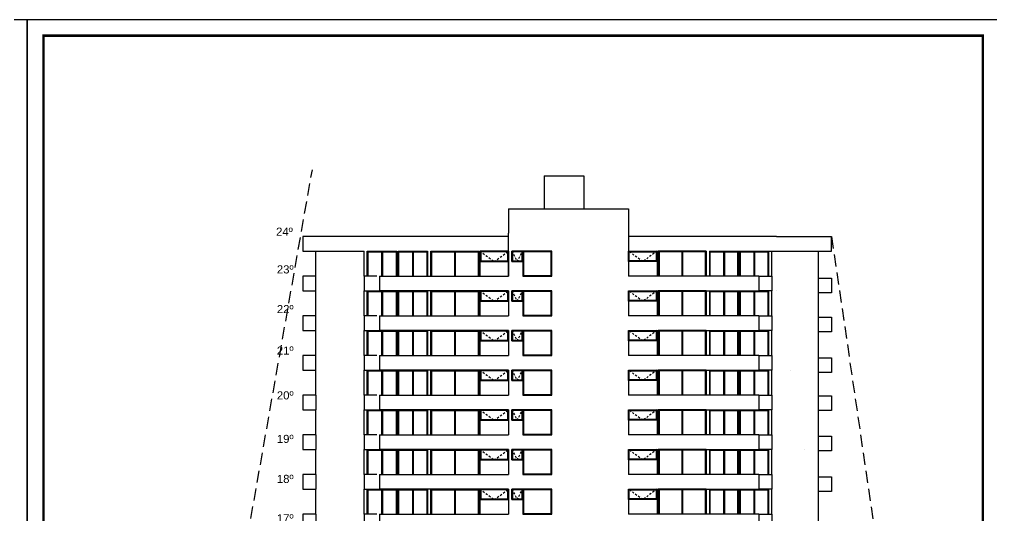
# Model space of a CAD drawing. Header units: millimetres. Extents: x 1217 to 2428, y 234 to 644.
# Drawn here: x 2038 to 2098.1, y 417.3 to 447.9 of the extents above; entities that cross this region are included whole.
import ezdxf

# ---------------------------------------------------------------- set-up
doc = ezdxf.new("R2010")
doc.units = ezdxf.units.MM
doc.linetypes.add('HIDDEN', pattern=[0.375, 0.25, -0.125])
doc.linetypes.add('HIDDEN2', pattern=[0.1875, 0.125, -0.0625])
doc.layers.get('0').update_dxf_attribs({"lineweight": 5})
for name, color, linetype in [('0.1', 251, 'Continuous'), ('0.2', 2, 'Continuous'), ('0.3', 6, 'Continuous'), ('COTAS', 252, 'Continuous'), ('Texto', 1, 'Continuous')]:
    doc.layers.add(name, color=color, linetype=linetype)
doc.styles.add('INTERARQ', font='arial.ttf')
doc.styles.get("Standard").update_dxf_attribs({"font": 'arial.ttf'})
doc.dimstyles.new('ESCALA_1-50', dxfattribs={"dimtxt": 0.15, "dimasz": 0.06, "dimexe": 0.18, "dimexo": 0.0625, "dimgap": 0, "dimtad": 0, "dimtih": 1, "dimtoh": 1, "dimzin": 0, "dimdsep": 46, "dimtxsty": 'INTERARQ', "dimblk": 'DIMTICK', "dimcen": 0, "dimse1": 1, "dimse2": 1, "dimclrd": 256, "dimclre": 1, "dimclrt": 2, "dimadec": 0, "dimazin": 0, "dimtfac": 4.5, "dimtofl": 0, "dimtmove": 2, "dimatfit": 3, "dimldrblk": 'DIMTICK', "dimfxl": 1, "dimtolj": 1, "dimtzin": 0, "dimarcsym": 0})

# ---------------------------------------------------------------- blocks, each defined once
blk = doc.blocks.new('DIMTICK')
at = {"color": 1}
for p, q in [((-1, 0), (1, 0)), ((0, 1), (0, -1))]:
    blk.add_line(p, q, dxfattribs=at)
at = {"color": 3, "const_width": 0.141}
blk.add_lwpolyline([(0.7, 0.7), (-0.7, -0.7)], dxfattribs=at)
blk = doc.blocks.new('*D1722')
at = {"layer": 'COTAS', "lineweight": -2, "ltscale": 3, "transparency": 16777216}
for start, end in [(43.03762, 78.21831), (1.78169, 37.09201)]:
    blk.add_arc((2047.057, 387.171), 1.93, start, end, dxfattribs=at)
at = {"layer": 'Defpoints', "color": 0, "ltscale": 3, "transparency": 16777216}
for p in [(2056.13, 438.621, 0), (2048.782, 388.037), (2043.9, 387.171, 0), (2047.057, 387.171, 0), (2055.07, 387.171, 0)]:
    blk.add_point(p, dxfattribs=at)
at = {"layer": 'COTAS', "lineweight": -2, "ltscale": 3, "transparency": 16777216, "xscale": 0.06, "yscale": 0.06, "zscale": 0.06}
for p, rotation in [((2047.393, 389.071), 169.1091535055369), ((2048.987, 387.171), 270.8908464944628)]:
    blk.add_blockref('DIMTICK', p, dxfattribs=dict(at, rotation=rotation))
at = {"layer": 'COTAS', "color": 2, "ltscale": 3, "transparency": 16777216, "insert": (2048.536, 388.411), "char_height": 0.15, "attachment_point": 5, "style": 'INTERARQ'}
blk.add_mtext('\\A1;80°', dxfattribs=at)

msp = doc.modelspace()

# ---------------------------------------------------------------- linework, layer by layer
at = {"layer": '0.1', "ltscale": 3}
for p, q in [((2069.06577, 433.55099, 0), (2068.4948, 433.55099, 0)), ((2068.4948, 433.55099, 0), (2068.4948, 433.00099, 0)), ((2069.06577, 433.55099, 0), (2069.06577, 433.00099, 0)), ((2070.86577, 433.55099, 0), (2069.16577, 433.55099, 0)), ((2069.16577, 433.55099, 0), (2069.16577, 432.10099, 0)), ((2070.86577, 432.10099, 0), (2070.86577, 433.55099, 0)), ((2068.4948, 433.00099, 0), (2069.06577, 433.00099, 0)), ((2069.16577, 432.10099, 0), (2070.86577, 432.10099, 0)), ((2069.06577, 431.10099, 0), (2068.4948, 431.10099, 0)), ((2068.4948, 431.10099, 0), (2068.4948, 430.55099, 0)), ((2069.06577, 431.10099, 0), (2069.06577, 430.55099, 0)), ((2070.86577, 431.10099, 0), (2069.16577, 431.10099, 0)), ((2069.16577, 431.10099, 0), (2069.16577, 429.65099, 0)), ((2070.86577, 429.65099, 0), (2070.86577, 431.10099, 0)), ((2068.4948, 430.55099, 0), (2069.06577, 430.55099, 0)), ((2069.16577, 429.65099, 0), (2070.86577, 429.65099, 0)), ((2069.06577, 428.65099, 0), (2068.4948, 428.65099, 0)), ((2068.4948, 428.65099, 0), (2068.4948, 428.10099, 0)), ((2069.06577, 428.65099, 0), (2069.06577, 428.10099, 0)), ((2070.86577, 428.65099, 0), (2069.16577, 428.65099, 0)), ((2069.16577, 428.65099, 0), (2069.16577, 427.20099, 0)), ((2070.86577, 427.20099, 0), (2070.86577, 428.65099, 0)), ((2068.4948, 428.10099, 0), (2069.06577, 428.10099, 0)), ((2069.16577, 427.20099, 0), (2070.86577, 427.20099, 0)), ((2069.06577, 426.20099, 0), (2068.4948, 426.20099, 0)), ((2068.4948, 426.20099, 0), (2068.4948, 425.65099, 0)), ((2069.06577, 426.20099, 0), (2069.06577, 425.65099, 0)), ((2070.86577, 426.20099, 0), (2069.16577, 426.20099, 0)), ((2069.16577, 426.20099, 0), (2069.16577, 424.75099, 0)), ((2070.86577, 424.75099, 0), (2070.86577, 426.20099, 0)), ((2068.4948, 425.65099, 0), (2069.06577, 425.65099, 0)), ((2069.16577, 424.75099, 0), (2070.86577, 424.75099, 0)), ((2069.06577, 423.75099, 0), (2068.4948, 423.75099, 0)), ((2068.4948, 423.75099, 0), (2068.4948, 423.20099, 0)), ((2069.06577, 423.75099, 0), (2069.06577, 423.20099, 0)), ((2070.86577, 423.75099, 0), (2069.16577, 423.75099, 0)), ((2069.16577, 423.75099, 0), (2069.16577, 422.30099, 0)), ((2070.86577, 422.30099, 0), (2070.86577, 423.75099, 0)), ((2068.4948, 423.20099, 0), (2069.06577, 423.20099, 0)), ((2069.16577, 422.30099, 0), (2070.86577, 422.30099, 0)), ((2069.06577, 421.30099, 0), (2068.4948, 421.30099, 0)), ((2068.4948, 421.30099, 0), (2068.4948, 420.75099, 0)), ((2068.4948, 420.75099, 0), (2069.06577, 420.75099, 0)), ((2069.06577, 421.30099, 0), (2069.06577, 420.75099, 0)), ((2070.86577, 421.30099, 0), (2069.16577, 421.30099, 0)), ((2069.16577, 421.30099, 0), (2069.16577, 419.85099, 0)), ((2070.86577, 419.85099, 0), (2070.86577, 421.30099, 0)), ((2069.16577, 419.85099, 0), (2070.86577, 419.85099, 0)), ((2069.06577, 418.85099, 0), (2068.4948, 418.85099, 0)), ((2068.4948, 418.85099, 0), (2068.4948, 418.30099, 0)), ((2069.06577, 418.85099, 0), (2069.06577, 418.30099, 0)), ((2070.86577, 418.85099, 0), (2069.16577, 418.85099, 0)), ((2069.16577, 418.85099, 0), (2069.16577, 417.40099, 0)), ((2070.86577, 417.40099, 0), (2070.86577, 418.85099, 0)), ((2068.4948, 418.30099, 0), (2069.06577, 418.30099, 0)), ((2069.16577, 417.40099, 0), (2070.86577, 417.40099, 0))]:
    msp.add_line(p, q, dxfattribs=at)
for points in [[(1978.52436, 357.90321), (1978.52436, 447.90321), (2038.52436, 447.90321), (2038.52436, 357.90321), (1978.52436, 357.90321)], [(2038.52436, 357.90321), (2038.52436, 447.90321), (2098.52436, 447.90321), (2098.52436, 357.90321), (2038.52436, 357.90321)]]:
    msp.add_lwpolyline(points, dxfattribs=at)
at = {"layer": '0.1', "ltscale": 3, "const_width": 0.15}
msp.add_lwpolyline([(2039.52436, 358.90321), (2039.52436, 446.90321), (2097.52436, 446.90321), (2097.52436, 358.90321)], close=True, dxfattribs=at)
at = {"layer": '0.1', "ltscale": 3, "elevation": 0}
for points in [[(2070.44476, 438.25099), (2070.44476, 436.20099)], [(2070.44476, 438.25099), (2072.89476, 438.25099)], [(2072.89476, 438.25099), (2072.89476, 436.20099)], [(2056.34773, 424.70099), (2056.34773, 433.60099)], [(2056.34773, 432.05099), (2056.34773, 433.60099)], [(2059.51769, 432.05099), (2059.51769, 433.60099), (2061.34625, 433.60099), (2061.34625, 432.05099)], [(2059.56769, 432.05099), (2059.56769, 433.55099), (2060.40697, 433.55099)], [(2060.40697, 433.60099), (2060.40697, 432.05099)], [(2060.45697, 433.55099), (2061.29625, 433.55099), (2061.29625, 432.05099)], [(2060.45697, 433.55099), (2060.45697, 432.05099)], [(2061.41625, 432.05099), (2061.41625, 433.60099), (2063.24489, 433.60099), (2063.24489, 432.05099)], [(2061.46625, 432.05099), (2061.46625, 433.55099), (2062.30557, 433.55099)], [(2062.30557, 433.60099), (2062.30557, 432.05099)], [(2062.35557, 433.55099), (2063.19489, 433.55099), (2063.19489, 432.05099)], [(2062.35557, 433.55099), (2062.35557, 432.05099)], [(2063.4448, 432.05099), (2063.4448, 433.60099), (2066.40526, 433.60099), (2066.40526, 432.05099)], [(2063.4948, 432.05099), (2063.4948, 433.55099), (2064.90003, 433.55099)], [(2064.90003, 433.60099), (2064.90003, 432.05099)], [(2064.95003, 433.55099), (2066.35526, 433.55099), (2066.35526, 432.05099)], [(2064.95003, 433.55099), (2064.95003, 432.05099)], [(2069.11577, 432.95099), (2069.11577, 433.60099)], [(2080.44476, 432.05099), (2080.44476, 433.60099), (2077.4843, 433.60099), (2077.4843, 432.05099)], [(2078.93953, 433.55099), (2077.5343, 433.55099), (2077.5343, 432.05099)], [(2078.93953, 433.55099), (2078.93953, 432.05099)], [(2078.98953, 433.60099), (2078.98953, 432.05099)], [(2080.39476, 432.05099), (2080.39476, 433.55099), (2078.98953, 433.55099)], [(2080.69467, 432.05099), (2080.69467, 433.55099), (2081.51529, 433.55099)], [(2081.51529, 433.55099), (2081.51529, 432.05099)], [(2081.56529, 433.60099), (2081.56529, 432.05099)], [(2081.56529, 433.55099), (2082.38591, 433.55099), (2082.38591, 432.05099)], [(2082.55591, 432.05099), (2082.55591, 433.55099), (2083.3766, 433.55099)], [(2083.3766, 433.55099), (2083.3766, 432.05099)], [(2083.4266, 433.60099), (2083.4266, 432.05099)], [(2083.4266, 433.55099), (2084.24728, 433.55099), (2084.24728, 432.05099)], [(2056.34773, 432.05099), (2055.54573, 432.05099), (2055.54573, 431.15099), (2056.34773, 431.15099)], [(2087.38144, 431.92491), (2088.17987, 431.92491), (2088.17987, 431.02491), (2087.38144, 431.02491)], [(2088.17987, 431.92491), (2088.17987, 431.02491)], [(2056.34773, 429.60099), (2056.34773, 431.15099)], [(2059.51769, 429.60099), (2059.51769, 431.15099), (2061.34625, 431.15099), (2061.34625, 429.60099)], [(2059.56769, 429.60099), (2059.56769, 431.10099), (2060.40697, 431.10099)], [(2060.40697, 431.15099), (2060.40697, 429.60099)], [(2060.45697, 431.10099), (2061.29625, 431.10099), (2061.29625, 429.60099)], [(2060.45697, 431.10099), (2060.45697, 429.60099)], [(2061.41625, 429.60099), (2061.41625, 431.15099), (2063.24489, 431.15099), (2063.24489, 429.60099)], [(2061.46625, 429.60099), (2061.46625, 431.10099), (2062.30557, 431.10099)], [(2062.30557, 431.15099), (2062.30557, 429.60099)], [(2062.35557, 431.10099), (2063.19489, 431.10099), (2063.19489, 429.60099)], [(2062.35557, 431.10099), (2062.35557, 429.60099)], [(2063.4448, 429.60099), (2063.4448, 431.15099), (2066.40526, 431.15099), (2066.40526, 429.60099)], [(2063.4948, 429.60099), (2063.4948, 431.10099), (2064.90003, 431.10099)], [(2064.90003, 431.15099), (2064.90003, 429.60099)], [(2064.95003, 431.10099), (2066.35526, 431.10099), (2066.35526, 429.60099)], [(2064.95003, 431.10099), (2064.95003, 429.60099)], [(2069.11577, 430.50099), (2069.11577, 431.15099)], [(2080.44476, 429.60099), (2080.44476, 431.15099), (2077.4843, 431.15099), (2077.4843, 429.60099)], [(2078.93953, 431.10099), (2077.5343, 431.10099), (2077.5343, 429.60099)], [(2078.93953, 431.10099), (2078.93953, 429.60099)], [(2078.98953, 431.15099), (2078.98953, 429.60099)], [(2080.39476, 429.60099), (2080.39476, 431.10099), (2078.98953, 431.10099)], [(2080.69467, 429.60099), (2080.69467, 431.10099), (2081.51529, 431.10099)], [(2081.51529, 431.10099), (2081.51529, 429.60099)], [(2081.56529, 431.15099), (2081.56529, 429.60099)], [(2081.56529, 431.10099), (2082.38591, 431.10099), (2082.38591, 429.60099)], [(2082.55591, 429.60099), (2082.55591, 431.10099), (2083.3766, 431.10099)], [(2083.3766, 431.10099), (2083.3766, 429.60099)], [(2083.4266, 431.15099), (2083.4266, 429.60099)], [(2083.4266, 431.10099), (2084.24728, 431.10099), (2084.24728, 429.60099)], [(2056.34773, 429.60099), (2055.54573, 429.60099), (2055.54573, 428.70099), (2056.34773, 428.70099)], [(2087.38144, 429.51813), (2088.17987, 429.51813), (2088.17987, 428.61813), (2087.38144, 428.61813)], [(2088.17987, 429.51813), (2088.17987, 428.61813)], [(2056.34773, 427.15099), (2056.34773, 428.70099)], [(2059.51769, 427.15099), (2059.51769, 428.70099), (2061.34625, 428.70099), (2061.34625, 427.15099)], [(2059.56769, 427.15099), (2059.56769, 428.65099), (2060.40697, 428.65099)], [(2060.40697, 428.70099), (2060.40697, 427.15099)], [(2060.45697, 428.65099), (2061.29625, 428.65099), (2061.29625, 427.15099)], [(2060.45697, 428.65099), (2060.45697, 427.15099)], [(2061.41625, 427.15099), (2061.41625, 428.70099), (2063.24489, 428.70099), (2063.24489, 427.15099)], [(2061.46625, 427.15099), (2061.46625, 428.65099), (2062.30557, 428.65099)], [(2062.30557, 428.70099), (2062.30557, 427.15099)], [(2062.35557, 428.65099), (2063.19489, 428.65099), (2063.19489, 427.15099)], [(2062.35557, 428.65099), (2062.35557, 427.15099)], [(2063.4448, 427.15099), (2063.4448, 428.70099), (2066.40526, 428.70099), (2066.40526, 427.15099)], [(2063.4948, 427.15099), (2063.4948, 428.65099), (2064.90003, 428.65099)], [(2064.90003, 428.70099), (2064.90003, 427.15099)], [(2064.95003, 428.65099), (2066.35526, 428.65099), (2066.35526, 427.15099)], [(2064.95003, 428.65099), (2064.95003, 427.15099)], [(2069.11577, 428.05099), (2069.11577, 428.70099)], [(2080.44476, 427.15099), (2080.44476, 428.70099), (2077.4843, 428.70099), (2077.4843, 427.15099)], [(2078.93953, 428.65099), (2077.5343, 428.65099), (2077.5343, 427.15099)], [(2078.93953, 428.65099), (2078.93953, 427.15099)], [(2078.98953, 428.70099), (2078.98953, 427.15099)], [(2080.39476, 427.15099), (2080.39476, 428.65099), (2078.98953, 428.65099)], [(2080.69467, 427.15099), (2080.69467, 428.65099), (2081.51529, 428.65099)], [(2081.51529, 428.65099), (2081.51529, 427.15099)], [(2081.56529, 428.70099), (2081.56529, 427.15099)], [(2081.56529, 428.65099), (2082.38591, 428.65099), (2082.38591, 427.15099)], [(2082.55591, 427.15099), (2082.55591, 428.65099), (2083.3766, 428.65099)], [(2083.3766, 428.65099), (2083.3766, 427.15099)], [(2083.4266, 428.70099), (2083.4266, 427.15099)], [(2083.4266, 428.65099), (2084.24728, 428.65099), (2084.24728, 427.15099)], [(2056.34773, 427.15099), (2055.54573, 427.15099), (2055.54573, 426.25099), (2056.34773, 426.25099)], [(2087.38144, 426.99934), (2088.17987, 426.99934), (2088.17987, 426.09934), (2087.38144, 426.09934)], [(2088.17987, 426.99934), (2088.17987, 426.09934)], [(2059.51769, 424.70099), (2059.51769, 426.25099), (2061.34625, 426.25099), (2061.34625, 424.70099)], [(2059.56769, 424.70099), (2059.56769, 426.20099), (2060.40697, 426.20099)], [(2060.40697, 426.25099), (2060.40697, 424.70099)], [(2060.45697, 426.20099), (2061.29625, 426.20099), (2061.29625, 424.70099)], [(2060.45697, 426.20099), (2060.45697, 424.70099)], [(2061.41625, 424.70099), (2061.41625, 426.25099), (2063.24489, 426.25099), (2063.24489, 424.70099)], [(2061.46625, 424.70099), (2061.46625, 426.20099), (2062.30557, 426.20099)], [(2062.30557, 426.25099), (2062.30557, 424.70099)], [(2062.35557, 426.20099), (2063.19489, 426.20099), (2063.19489, 424.70099)], [(2062.35557, 426.20099), (2062.35557, 424.70099)], [(2063.4448, 424.70099), (2063.4448, 426.25099), (2066.40526, 426.25099), (2066.40526, 424.70099)], [(2063.4948, 424.70099), (2063.4948, 426.20099), (2064.90003, 426.20099)], [(2064.90003, 426.25099), (2064.90003, 424.70099)], [(2064.95003, 426.20099), (2066.35526, 426.20099), (2066.35526, 424.70099)], [(2064.95003, 426.20099), (2064.95003, 424.70099)], [(2069.11577, 425.60099), (2069.11577, 426.25099)], [(2080.44476, 424.70099), (2080.44476, 426.25099), (2077.4843, 426.25099), (2077.4843, 424.70099)], [(2078.93953, 426.20099), (2077.5343, 426.20099), (2077.5343, 424.70099)], [(2078.93953, 426.20099), (2078.93953, 424.70099)], [(2078.98953, 426.25099), (2078.98953, 424.70099)], [(2080.39476, 424.70099), (2080.39476, 426.20099), (2078.98953, 426.20099)], [(2080.69467, 424.70099), (2080.69467, 426.20099), (2081.51529, 426.20099)], [(2081.51529, 426.20099), (2081.51529, 424.70099)], [(2081.56529, 426.25099), (2081.56529, 424.70099)], [(2081.56529, 426.20099), (2082.38591, 426.20099), (2082.38591, 424.70099)], [(2082.55591, 424.70099), (2082.55591, 426.20099), (2083.3766, 426.20099)], [(2083.3766, 426.20099), (2083.3766, 424.70099)], [(2083.4266, 426.25099), (2083.4266, 424.70099)], [(2083.4266, 426.20099), (2084.24728, 426.20099), (2084.24728, 424.70099)], [(2056.34773, 424.70099), (2055.54573, 424.70099), (2055.54573, 423.80099), (2056.34773, 423.80099)], [(2056.34773, 424.70099), (2056.34773, 423.80099)], [(2087.38144, 424.65707), (2088.17987, 424.65707), (2088.17987, 423.75707), (2087.38144, 423.75707)], [(2088.17987, 424.65707), (2088.17987, 423.75707)], [(2056.34773, 422.25099), (2056.34773, 423.80099)], [(2059.51769, 422.25099), (2059.51769, 423.80099), (2061.34625, 423.80099), (2061.34625, 422.25099)], [(2059.56769, 422.25099), (2059.56769, 423.75099), (2060.40697, 423.75099)], [(2060.40697, 423.80099), (2060.40697, 422.25099)], [(2060.45697, 423.75099), (2061.29625, 423.75099), (2061.29625, 422.25099)], [(2060.45697, 423.75099), (2060.45697, 422.25099)], [(2061.41625, 422.25099), (2061.41625, 423.80099), (2063.24489, 423.80099), (2063.24489, 422.25099)], [(2061.46625, 422.25099), (2061.46625, 423.75099), (2062.30557, 423.75099)], [(2062.30557, 423.80099), (2062.30557, 422.25099)], [(2062.35557, 423.75099), (2063.19489, 423.75099), (2063.19489, 422.25099)], [(2062.35557, 423.75099), (2062.35557, 422.25099)], [(2063.4448, 422.25099), (2063.4448, 423.80099), (2066.40526, 423.80099), (2066.40526, 422.25099)], [(2063.4948, 422.25099), (2063.4948, 423.75099), (2064.90003, 423.75099)], [(2064.90003, 423.80099), (2064.90003, 422.25099)], [(2064.95003, 423.75099), (2066.35526, 423.75099), (2066.35526, 422.25099)], [(2064.95003, 423.75099), (2064.95003, 422.25099)], [(2069.11577, 423.15099), (2069.11577, 423.80099)], [(2080.44476, 422.25099), (2080.44476, 423.80099), (2077.4843, 423.80099), (2077.4843, 422.25099)], [(2078.93953, 423.75099), (2077.5343, 423.75099), (2077.5343, 422.25099)], [(2078.93953, 423.75099), (2078.93953, 422.25099)], [(2078.98953, 423.80099), (2078.98953, 422.25099)], [(2080.39476, 422.25099), (2080.39476, 423.75099), (2078.98953, 423.75099)], [(2080.69467, 422.25099), (2080.69467, 423.75099), (2081.51529, 423.75099)], [(2081.51529, 423.75099), (2081.51529, 422.25099)], [(2081.56529, 423.80099), (2081.56529, 422.25099)], [(2081.56529, 423.75099), (2082.38591, 423.75099), (2082.38591, 422.25099)], [(2082.55591, 422.25099), (2082.55591, 423.75099), (2083.3766, 423.75099)], [(2083.3766, 423.75099), (2083.3766, 422.25099)], [(2083.4266, 423.80099), (2083.4266, 422.25099)], [(2083.4266, 423.75099), (2084.24728, 423.75099), (2084.24728, 422.25099)], [(2056.34773, 422.25099), (2055.54573, 422.25099), (2055.54573, 421.35099), (2056.34773, 421.35099)], [(2056.34773, 422.25099), (2056.34773, 421.35099)], [(2056.34773, 422.25099), (2056.34773, 421.35099)], [(2087.38144, 422.1616), (2088.17987, 422.1616), (2088.17987, 421.2616), (2087.38144, 421.2616)], [(2088.17987, 422.1616), (2088.17987, 421.2616)], [(2056.34773, 419.80099), (2056.34773, 421.35099)], [(2059.51769, 419.80099), (2059.51769, 421.35099), (2061.34625, 421.35099), (2061.34625, 419.80099)], [(2060.40697, 421.35099), (2060.40697, 419.80099)], [(2061.41625, 419.80099), (2061.41625, 421.35099), (2063.24489, 421.35099), (2063.24489, 419.80099)], [(2062.30557, 421.35099), (2062.30557, 419.80099)], [(2063.4448, 419.80099), (2063.4448, 421.35099), (2066.40526, 421.35099), (2066.40526, 419.80099)], [(2064.90003, 421.35099), (2064.90003, 419.80099)], [(2069.11577, 420.70099), (2069.11577, 421.35099)], [(2080.44476, 419.80099), (2080.44476, 421.35099), (2077.4843, 421.35099), (2077.4843, 419.80099)], [(2078.98953, 421.35099), (2078.98953, 419.80099)], [(2081.56529, 421.35099), (2081.56529, 419.80099)], [(2083.4266, 421.35099), (2083.4266, 419.80099)], [(2059.56769, 419.80099), (2059.56769, 421.30099), (2060.40697, 421.30099)], [(2060.45697, 421.30099), (2061.29625, 421.30099), (2061.29625, 419.80099)], [(2060.45697, 421.30099), (2060.45697, 419.80099)], [(2061.46625, 419.80099), (2061.46625, 421.30099), (2062.30557, 421.30099)], [(2062.35557, 421.30099), (2063.19489, 421.30099), (2063.19489, 419.80099)], [(2062.35557, 421.30099), (2062.35557, 419.80099)], [(2063.4948, 419.80099), (2063.4948, 421.30099), (2064.90003, 421.30099)], [(2064.95003, 421.30099), (2066.35526, 421.30099), (2066.35526, 419.80099)], [(2064.95003, 421.30099), (2064.95003, 419.80099)], [(2078.93953, 421.30099), (2077.5343, 421.30099), (2077.5343, 419.80099)], [(2078.93953, 421.30099), (2078.93953, 419.80099)], [(2080.39476, 419.80099), (2080.39476, 421.30099), (2078.98953, 421.30099)], [(2080.69467, 419.80099), (2080.69467, 421.30099), (2081.51529, 421.30099)], [(2081.51529, 421.30099), (2081.51529, 419.80099)], [(2081.56529, 421.30099), (2082.38591, 421.30099), (2082.38591, 419.80099)], [(2082.55591, 419.80099), (2082.55591, 421.30099), (2083.3766, 421.30099)], [(2083.3766, 421.30099), (2083.3766, 419.80099)], [(2083.4266, 421.30099), (2084.24728, 421.30099), (2084.24728, 419.80099)], [(2056.34773, 419.80099), (2055.54573, 419.80099), (2055.54573, 418.90099), (2056.34773, 418.90099)], [(2056.34773, 419.80099), (2056.34773, 418.90099)], [(2087.38144, 419.65872), (2088.17987, 419.65872), (2088.17987, 418.75872), (2087.38144, 418.75872)], [(2088.17987, 419.65872), (2088.17987, 418.75872)], [(2056.34773, 417.35099), (2056.34773, 418.90099)], [(2059.51769, 417.35099), (2059.51769, 418.90099), (2061.34625, 418.90099), (2061.34625, 417.35099)], [(2059.56769, 417.35099), (2059.56769, 418.85099), (2060.40697, 418.85099)], [(2060.40697, 418.90099), (2060.40697, 417.35099)], [(2060.45697, 418.85099), (2061.29625, 418.85099), (2061.29625, 417.35099)], [(2060.45697, 418.85099), (2060.45697, 417.35099)], [(2061.41625, 417.35099), (2061.41625, 418.90099), (2063.24489, 418.90099), (2063.24489, 417.35099)], [(2061.46625, 417.35099), (2061.46625, 418.85099), (2062.30557, 418.85099)], [(2062.30557, 418.90099), (2062.30557, 417.35099)], [(2062.35557, 418.85099), (2063.19489, 418.85099), (2063.19489, 417.35099)], [(2062.35557, 418.85099), (2062.35557, 417.35099)], [(2063.4448, 417.35099), (2063.4448, 418.90099), (2066.40526, 418.90099), (2066.40526, 417.35099)], [(2063.4948, 417.35099), (2063.4948, 418.85099), (2064.90003, 418.85099)], [(2064.90003, 418.90099), (2064.90003, 417.35099)], [(2064.95003, 418.85099), (2066.35526, 418.85099), (2066.35526, 417.35099)], [(2064.95003, 418.85099), (2064.95003, 417.35099)], [(2069.11577, 418.25099), (2069.11577, 418.90099)], [(2080.44476, 417.35099), (2080.44476, 418.90099), (2077.4843, 418.90099), (2077.4843, 417.35099)], [(2078.93953, 418.85099), (2077.5343, 418.85099), (2077.5343, 417.35099)], [(2078.93953, 418.85099), (2078.93953, 417.35099)], [(2078.98953, 418.90099), (2078.98953, 417.35099)], [(2080.39476, 417.35099), (2080.39476, 418.85099), (2078.98953, 418.85099)], [(2080.69467, 417.35099), (2080.69467, 418.85099), (2081.51529, 418.85099)], [(2081.51529, 418.85099), (2081.51529, 417.35099)], [(2081.56529, 418.90099), (2081.56529, 417.35099)], [(2081.56529, 418.85099), (2082.38591, 418.85099), (2082.38591, 417.35099)], [(2082.55591, 417.35099), (2082.55591, 418.85099), (2083.3766, 418.85099)], [(2083.3766, 418.85099), (2083.3766, 417.35099)], [(2083.4266, 418.90099), (2083.4266, 417.35099)], [(2083.4266, 418.85099), (2084.24728, 418.85099), (2084.24728, 417.35099)], [(2056.34773, 417.35099), (2055.54573, 417.35099), (2055.54573, 416.45099), (2056.34773, 416.45099)], [(2056.34773, 417.35099), (2056.34773, 416.45099)]]:
    msp.add_lwpolyline(points, dxfattribs=at)
for points in [[(2066.47526, 432.95099), (2068.2448, 432.95099), (2068.2448, 433.60099), (2066.47526, 433.60099)], [(2066.52526, 433.00099), (2068.1948, 433.00099), (2068.1948, 433.55099), (2066.52526, 433.55099)], [(2077.4143, 432.95099), (2075.64476, 432.95099), (2075.64476, 433.60099), (2077.4143, 433.60099)], [(2077.3643, 433.00099), (2075.69476, 433.00099), (2075.69476, 433.55099), (2077.3643, 433.55099)], [(2066.47526, 430.50099), (2068.2448, 430.50099), (2068.2448, 431.15099), (2066.47526, 431.15099)], [(2066.52526, 430.55099), (2068.1948, 430.55099), (2068.1948, 431.10099), (2066.52526, 431.10099)], [(2077.4143, 430.50099), (2075.64476, 430.50099), (2075.64476, 431.15099), (2077.4143, 431.15099)], [(2077.3643, 430.55099), (2075.69476, 430.55099), (2075.69476, 431.10099), (2077.3643, 431.10099)], [(2066.47526, 428.05099), (2068.2448, 428.05099), (2068.2448, 428.70099), (2066.47526, 428.70099)], [(2066.52526, 428.10099), (2068.1948, 428.10099), (2068.1948, 428.65099), (2066.52526, 428.65099)], [(2077.4143, 428.05099), (2075.64476, 428.05099), (2075.64476, 428.70099), (2077.4143, 428.70099)], [(2077.3643, 428.10099), (2075.69476, 428.10099), (2075.69476, 428.65099), (2077.3643, 428.65099)], [(2066.47526, 425.60099), (2068.2448, 425.60099), (2068.2448, 426.25099), (2066.47526, 426.25099)], [(2066.52526, 425.65099), (2068.1948, 425.65099), (2068.1948, 426.20099), (2066.52526, 426.20099)], [(2077.4143, 425.60099), (2075.64476, 425.60099), (2075.64476, 426.25099), (2077.4143, 426.25099)], [(2077.3643, 425.65099), (2075.69476, 425.65099), (2075.69476, 426.20099), (2077.3643, 426.20099)], [(2066.47526, 423.15099), (2068.2448, 423.15099), (2068.2448, 423.80099), (2066.47526, 423.80099)], [(2066.52526, 423.20099), (2068.1948, 423.20099), (2068.1948, 423.75099), (2066.52526, 423.75099)], [(2077.4143, 423.15099), (2075.64476, 423.15099), (2075.64476, 423.80099), (2077.4143, 423.80099)], [(2077.3643, 423.20099), (2075.69476, 423.20099), (2075.69476, 423.75099), (2077.3643, 423.75099)], [(2066.47526, 420.70099), (2068.2448, 420.70099), (2068.2448, 421.35099), (2066.47526, 421.35099)], [(2077.4143, 420.70099), (2075.64476, 420.70099), (2075.64476, 421.35099), (2077.4143, 421.35099)], [(2066.52526, 420.75099), (2068.1948, 420.75099), (2068.1948, 421.30099), (2066.52526, 421.30099)], [(2077.3643, 420.75099), (2075.69476, 420.75099), (2075.69476, 421.30099), (2077.3643, 421.30099)], [(2066.47526, 418.25099), (2068.2448, 418.25099), (2068.2448, 418.90099), (2066.47526, 418.90099)], [(2066.52526, 418.30099), (2068.1948, 418.30099), (2068.1948, 418.85099), (2066.52526, 418.85099)], [(2077.4143, 418.25099), (2075.64476, 418.25099), (2075.64476, 418.90099), (2077.4143, 418.90099)], [(2077.3643, 418.30099), (2075.69476, 418.30099), (2075.69476, 418.85099), (2077.3643, 418.85099)]]:
    msp.add_lwpolyline(points, close=True, dxfattribs=at)
at = {"layer": '0.1', "linetype": 'HIDDEN2', "elevation": 0}
for points in [[(2066.47526, 433.60099), (2067.36003, 432.95099), (2068.2448, 433.60099)], [(2068.4448, 433.60099), (2068.78029, 432.95099), (2069.11577, 433.60099)], [(2077.4143, 433.60099), (2076.52953, 432.95099), (2075.64476, 433.60099)], [(2066.47526, 431.15099), (2067.36003, 430.50099), (2068.2448, 431.15099)], [(2068.4448, 431.15099), (2068.78029, 430.50099), (2069.11577, 431.15099)], [(2077.4143, 431.15099), (2076.52953, 430.50099), (2075.64476, 431.15099)], [(2066.47526, 428.70099), (2067.36003, 428.05099), (2068.2448, 428.70099)], [(2068.4448, 428.70099), (2068.78029, 428.05099), (2069.11577, 428.70099)], [(2077.4143, 428.70099), (2076.52953, 428.05099), (2075.64476, 428.70099)], [(2066.47526, 426.25099), (2067.36003, 425.60099), (2068.2448, 426.25099)], [(2068.4448, 426.25099), (2068.78029, 425.60099), (2069.11577, 426.25099)], [(2077.4143, 426.25099), (2076.52953, 425.60099), (2075.64476, 426.25099)], [(2066.47526, 423.80099), (2067.36003, 423.15099), (2068.2448, 423.80099)], [(2068.4448, 423.80099), (2068.78029, 423.15099), (2069.11577, 423.80099)], [(2077.4143, 423.80099), (2076.52953, 423.15099), (2075.64476, 423.80099)], [(2066.47526, 421.35099), (2067.36003, 420.70099), (2068.2448, 421.35099)], [(2068.4448, 421.35099), (2068.78029, 420.70099), (2069.11577, 421.35099)], [(2077.4143, 421.35099), (2076.52953, 420.70099), (2075.64476, 421.35099)], [(2066.47526, 418.90099), (2067.36003, 418.25099), (2068.2448, 418.90099)], [(2068.4448, 418.90099), (2068.78029, 418.25099), (2069.11577, 418.90099)], [(2077.4143, 418.90099), (2076.52953, 418.25099), (2075.64476, 418.90099)]]:
    msp.add_lwpolyline(points, dxfattribs=at)
at = {"layer": '0.2', "ltscale": 3}
for p, q in [((2068.2448, 434.50099, 0), (2055.54573, 434.50099, 0)), ((2055.54573, 434.50099, 0), (2055.54573, 433.60099, 0)), ((2084.77641, 434.50099, 0), (2075.64476, 434.50099, 0)), ((2084.77641, 434.50099, 0), (2088.17987, 434.50099, 0)), ((2088.17987, 433.60099, 0), (2088.17987, 434.50099, 0)), ((2075.64476, 433.60099, 0), (2080.44476, 433.60099, 0)), ((2080.64467, 433.60099, 0), (2084.49728, 433.60099, 0)), ((2084.49728, 433.60099, 0), (2088.17987, 433.60099, 0)), ((2087.38144, 417.35099, 0), (2087.38144, 433.60099, 0)), ((2084.77641, 431.15099, 0), (2084.77641, 431.15099, 0)), ((2087.38144, 431.02491, 0), (2087.38144, 431.02491, 0)), ((2087.38144, 431.02491, 0), (2087.38144, 431.02491, 0)), ((2087.38144, 428.61813, 0), (2087.38144, 428.61813, 0)), ((2087.38144, 428.61813, 0), (2087.38144, 428.61813, 0)), ((2085.64041, 426.25099, 0), (2085.64041, 426.25099, 0)), ((2087.38144, 426.09934, 0), (2087.38144, 426.09934, 0)), ((2087.38144, 426.09934, 0), (2087.38144, 426.09934, 0)), ((2087.38144, 423.75707, 0), (2087.38144, 423.75707, 0)), ((2087.38144, 423.75707, 0), (2087.38144, 423.75707, 0)), ((2086.50441, 421.35099, 0), (2086.50441, 421.35099, 0)), ((2087.38144, 421.2616, 0), (2087.38144, 421.2616, 0)), ((2087.38144, 421.2616, 0), (2087.38144, 421.2616, 0)), ((2087.38144, 418.75872, 0), (2087.38144, 418.75872, 0)), ((2087.38144, 418.75872, 0), (2087.38144, 418.75872, 0)), ((2087.38144, 414.00099, 0), (2087.38144, 417.35099, 0))]:
    msp.add_line(p, q, dxfattribs=at)
at = {"layer": '0.2', "linetype": 'HIDDEN', "ltscale": 3}
msp.add_line((2088.17987, 434.50099, 0), (2095.11687, 387.17099, 0), dxfattribs=at)
at = {"layer": '0.2', "linetype": 'HIDDEN', "ltscale": 3, "elevation": 0}
msp.add_lwpolyline([(2047.0575, 387.17099), (2056.12952, 438.62099)], dxfattribs=at)
at = {"layer": '0.2', "ltscale": 3, "elevation": 0}
for points in [[(2055.54573, 433.60099), (2059.31769, 433.60099)], [(2059.31769, 432.05099), (2059.31769, 433.60099)], [(2059.51769, 433.60099), (2059.51769, 432.05099)], [(2059.51769, 433.60099), (2061.34625, 433.60099)], [(2061.34625, 433.60099), (2061.34625, 432.05099)], [(2061.41625, 433.60099), (2061.41625, 432.05099)], [(2061.41625, 433.60099), (2063.24489, 433.60099)], [(2063.24489, 433.60099), (2063.24489, 432.05099)], [(2063.4448, 433.60099), (2063.4448, 432.05099)], [(2063.4448, 433.60099), (2066.40526, 433.60099)], [(2066.40526, 433.60099), (2066.40526, 432.05099)], [(2066.47526, 433.60099), (2066.47526, 432.05099)], [(2066.47526, 433.60099), (2068.2448, 433.60099)], [(2077.4143, 433.60099), (2077.4143, 432.05099)], [(2077.4843, 433.60099), (2077.4843, 432.05099)], [(2080.44476, 433.60099), (2080.44476, 432.05099)], [(2080.64467, 433.60099), (2080.64467, 432.05099)], [(2082.43591, 433.60099), (2082.43591, 432.05099)], [(2082.50591, 433.60099), (2082.50591, 432.05099)], [(2084.29728, 433.60099), (2084.29728, 432.05099)], [(2084.49728, 432.05099), (2084.49728, 433.60099)], [(2060.11769, 432.05099), (2059.31769, 432.05099), (2059.31769, 431.15099), (2060.11769, 431.15099)], [(2083.69728, 432.05099), (2084.49728, 432.05099), (2084.49728, 431.15099), (2083.69728, 431.15099)], [(2059.31769, 429.60099), (2059.31769, 431.15099)], [(2059.51769, 431.15099), (2059.51769, 429.60099)], [(2061.34625, 431.15099), (2061.34625, 429.60099)], [(2061.41625, 431.15099), (2061.41625, 429.60099)], [(2063.24489, 431.15099), (2063.24489, 429.60099)], [(2063.4448, 431.15099), (2063.4448, 429.60099)], [(2066.40526, 431.15099), (2066.40526, 429.60099)], [(2066.47526, 431.15099), (2066.47526, 429.60099)], [(2077.4143, 431.15099), (2077.4143, 429.60099)], [(2077.4843, 431.15099), (2077.4843, 429.60099)], [(2080.44476, 431.15099), (2080.44476, 429.60099)], [(2080.64467, 431.15099), (2080.64467, 429.60099)], [(2082.43591, 431.15099), (2082.43591, 429.60099)], [(2082.50591, 431.15099), (2082.50591, 429.60099)], [(2084.29728, 431.15099), (2084.29728, 429.60099)], [(2084.49728, 429.60099), (2084.49728, 431.15099)], [(2060.11769, 429.60099), (2059.31769, 429.60099), (2059.31769, 428.70099), (2060.11769, 428.70099)], [(2083.69728, 429.60099), (2084.49728, 429.60099), (2084.49728, 428.70099), (2083.69728, 428.70099)], [(2059.31769, 427.15099), (2059.31769, 428.70099)], [(2059.51769, 428.70099), (2059.51769, 427.15099)], [(2061.34625, 428.70099), (2061.34625, 427.15099)], [(2061.41625, 428.70099), (2061.41625, 427.15099)], [(2063.24489, 428.70099), (2063.24489, 427.15099)], [(2063.4448, 428.70099), (2063.4448, 427.15099)], [(2066.40526, 428.70099), (2066.40526, 427.15099)], [(2066.47526, 428.70099), (2066.47526, 427.15099)], [(2077.4143, 428.70099), (2077.4143, 427.15099)], [(2077.4843, 428.70099), (2077.4843, 427.15099)], [(2080.44476, 428.70099), (2080.44476, 427.15099)], [(2080.64467, 428.70099), (2080.64467, 427.15099)], [(2082.43591, 428.70099), (2082.43591, 427.15099)], [(2082.50591, 428.70099), (2082.50591, 427.15099)], [(2084.29728, 428.70099), (2084.29728, 427.15099)], [(2084.49728, 427.15099), (2084.49728, 428.70099)], [(2060.11769, 427.15099), (2059.31769, 427.15099), (2059.31769, 426.25099), (2060.11769, 426.25099)], [(2083.69728, 427.15099), (2084.49728, 427.15099), (2084.49728, 426.25099), (2083.69728, 426.25099)], [(2059.31769, 424.70099), (2059.31769, 426.25099)], [(2059.51769, 426.25099), (2059.51769, 424.70099)], [(2061.34625, 426.25099), (2061.34625, 424.70099)], [(2061.41625, 426.25099), (2061.41625, 424.70099)], [(2063.24489, 426.25099), (2063.24489, 424.70099)], [(2063.4448, 426.25099), (2063.4448, 424.70099)], [(2066.40526, 426.25099), (2066.40526, 424.70099)], [(2066.47526, 426.25099), (2066.47526, 424.70099)], [(2077.4143, 426.25099), (2077.4143, 424.70099)], [(2077.4843, 426.25099), (2077.4843, 424.70099)], [(2080.44476, 426.25099), (2080.44476, 424.70099)], [(2080.64467, 426.25099), (2080.64467, 424.70099)], [(2082.43591, 426.25099), (2082.43591, 424.70099)], [(2082.50591, 426.25099), (2082.50591, 424.70099)], [(2084.29728, 426.25099), (2084.29728, 424.70099)], [(2084.49728, 424.70099), (2084.49728, 426.25099)], [(2060.11769, 424.70099), (2059.31769, 424.70099), (2059.31769, 423.80099), (2060.11769, 423.80099)], [(2083.69728, 424.70099), (2084.49728, 424.70099), (2084.49728, 423.80099), (2083.69728, 423.80099)], [(2059.31769, 422.25099), (2059.31769, 423.80099)], [(2059.51769, 423.80099), (2059.51769, 422.25099)], [(2061.34625, 423.80099), (2061.34625, 422.25099)], [(2061.41625, 423.80099), (2061.41625, 422.25099)], [(2063.24489, 423.80099), (2063.24489, 422.25099)], [(2063.4448, 423.80099), (2063.4448, 422.25099)], [(2066.40526, 423.80099), (2066.40526, 422.25099)], [(2066.47526, 423.80099), (2066.47526, 422.25099)], [(2077.4143, 423.80099), (2077.4143, 422.25099)], [(2077.4843, 423.80099), (2077.4843, 422.25099)], [(2080.44476, 423.80099), (2080.44476, 422.25099)], [(2080.64467, 423.80099), (2080.64467, 422.25099)], [(2082.43591, 423.80099), (2082.43591, 422.25099)], [(2082.50591, 423.80099), (2082.50591, 422.25099)], [(2084.29728, 423.80099), (2084.29728, 422.25099)], [(2084.49728, 422.25099), (2084.49728, 423.80099)], [(2060.11769, 422.25099), (2059.31769, 422.25099), (2059.31769, 421.35099), (2060.11769, 421.35099)], [(2083.69728, 422.25099), (2084.49728, 422.25099), (2084.49728, 421.35099), (2083.69728, 421.35099)], [(2059.31769, 419.80099), (2059.31769, 421.35099)], [(2059.51769, 421.35099), (2059.51769, 419.80099)], [(2061.34625, 421.35099), (2061.34625, 419.80099)], [(2061.41625, 421.35099), (2061.41625, 419.80099)], [(2063.24489, 421.35099), (2063.24489, 419.80099)], [(2063.4448, 421.35099), (2063.4448, 419.80099)], [(2066.40526, 421.35099), (2066.40526, 419.80099)], [(2066.47526, 421.35099), (2066.47526, 419.80099)], [(2077.4143, 421.35099), (2077.4143, 419.80099)], [(2077.4843, 421.35099), (2077.4843, 419.80099)], [(2080.44476, 421.35099), (2080.44476, 419.80099)], [(2080.64467, 421.35099), (2080.64467, 419.80099)], [(2082.43591, 421.35099), (2082.43591, 419.80099)], [(2082.50591, 421.35099), (2082.50591, 419.80099)], [(2084.29728, 421.35099), (2084.29728, 419.80099)], [(2084.49728, 419.80099), (2084.49728, 421.35099)], [(2060.11769, 419.80099), (2059.31769, 419.80099), (2059.31769, 418.90099), (2060.11769, 418.90099)], [(2083.69728, 419.80099), (2084.49728, 419.80099), (2084.49728, 418.90099), (2083.69728, 418.90099)], [(2059.31769, 417.35099), (2059.31769, 418.90099)], [(2059.51769, 418.90099), (2059.51769, 417.35099)], [(2061.34625, 418.90099), (2061.34625, 417.35099)], [(2061.41625, 418.90099), (2061.41625, 417.35099)], [(2063.24489, 418.90099), (2063.24489, 417.35099)], [(2063.4448, 418.90099), (2063.4448, 417.35099)], [(2066.40526, 418.90099), (2066.40526, 417.35099)], [(2066.47526, 418.90099), (2066.47526, 417.35099)], [(2077.4143, 418.90099), (2077.4143, 417.35099)], [(2077.4843, 418.90099), (2077.4843, 417.35099)], [(2080.44476, 418.90099), (2080.44476, 417.35099)], [(2080.64467, 418.90099), (2080.64467, 417.35099)], [(2082.43591, 418.90099), (2082.43591, 417.35099)], [(2082.50591, 418.90099), (2082.50591, 417.35099)], [(2084.29728, 418.90099), (2084.29728, 417.35099)], [(2084.49728, 417.35099), (2084.49728, 418.90099)], [(2060.11769, 417.35099), (2059.31769, 417.35099), (2059.31769, 416.45099), (2060.11769, 416.45099)], [(2083.69728, 417.35099), (2084.49728, 417.35099), (2084.49728, 416.45099), (2083.69728, 416.45099)]]:
    msp.add_lwpolyline(points, dxfattribs=at)
at = {"layer": '0.3', "ltscale": 3}
for p, q in [((2070.91577, 433.60099, 0), (2069.11577, 433.60099, 0)), ((2070.91577, 432.05099, 0), (2070.91577, 433.60099, 0)), ((2069.11577, 432.95099, 0), (2069.11577, 432.05099, 0)), ((2069.11577, 432.05099, 0), (2070.91577, 432.05099, 0)), ((2070.91577, 431.15099, 0), (2069.11577, 431.15099, 0)), ((2070.91577, 429.60099, 0), (2070.91577, 431.15099, 0)), ((2069.11577, 430.50099, 0), (2069.11577, 429.60099, 0)), ((2069.11577, 429.60099, 0), (2070.91577, 429.60099, 0)), ((2070.91577, 428.70099, 0), (2069.11577, 428.70099, 0)), ((2070.91577, 427.15099, 0), (2070.91577, 428.70099, 0)), ((2069.11577, 428.05099, 0), (2069.11577, 427.15099, 0)), ((2069.11577, 427.15099, 0), (2070.91577, 427.15099, 0)), ((2070.91577, 426.25099, 0), (2069.11577, 426.25099, 0)), ((2070.91577, 424.70099, 0), (2070.91577, 426.25099, 0)), ((2069.11577, 425.60099, 0), (2069.11577, 424.70099, 0)), ((2069.11577, 424.70099, 0), (2070.91577, 424.70099, 0)), ((2070.91577, 423.80099, 0), (2069.11577, 423.80099, 0)), ((2070.91577, 422.25099, 0), (2070.91577, 423.80099, 0)), ((2069.11577, 423.15099, 0), (2069.11577, 422.25099, 0)), ((2069.11577, 422.25099, 0), (2070.91577, 422.25099, 0)), ((2070.91577, 421.35099, 0), (2069.11577, 421.35099, 0)), ((2070.91577, 419.80099, 0), (2070.91577, 421.35099, 0)), ((2069.11577, 420.70099, 0), (2069.11577, 419.80099, 0)), ((2069.11577, 419.80099, 0), (2070.91577, 419.80099, 0)), ((2070.91577, 418.90099, 0), (2069.11577, 418.90099, 0)), ((2070.91577, 417.35099, 0), (2070.91577, 418.90099, 0)), ((2069.11577, 418.25099, 0), (2069.11577, 417.35099, 0)), ((2069.11577, 417.35099, 0), (2070.91577, 417.35099, 0))]:
    msp.add_line(p, q, dxfattribs=at)
at = {"layer": '0.3', "ltscale": 3, "elevation": 0}
for points in [[(2068.2448, 436.20099), (2068.2448, 434.70099)], [(2068.2448, 436.20099), (2075.64476, 436.20099)], [(2075.64476, 436.20099), (2075.64476, 434.70099)], [(2068.2448, 432.05099), (2068.2448, 434.70099)], [(2075.64476, 434.70099), (2075.64476, 432.05099)], [(2068.2448, 433.60099), (2068.2448, 432.05099)], [(2069.11577, 432.95099), (2068.4448, 432.95099), (2068.4448, 433.60099)], [(2069.11577, 433.60099), (2068.4448, 433.60099), (2068.4448, 432.95099), (2069.11577, 432.95099)], [(2060.2777, 432.05099), (2068.2448, 432.05099)], [(2060.2777, 432.05099), (2060.2777, 431.15099)], [(2083.6973, 432.05099), (2075.64476, 432.05099)], [(2083.6973, 432.05099), (2083.6973, 431.15099)], [(2068.2448, 431.15099), (2060.2777, 431.15099)], [(2068.2448, 431.15099), (2068.2448, 429.60099)], [(2069.11577, 430.50099), (2068.4448, 430.50099), (2068.4448, 431.15099)], [(2069.11577, 431.15099), (2068.4448, 431.15099), (2068.4448, 430.50099), (2069.11577, 430.50099)], [(2075.64476, 431.15099), (2075.64476, 429.60099)], [(2075.64476, 431.15099), (2083.6973, 431.15099)], [(2060.2777, 429.60099), (2068.2448, 429.60099)], [(2060.2777, 429.60099), (2060.2777, 428.70099)], [(2083.6973, 429.60099), (2075.64476, 429.60099)], [(2083.6973, 429.60099), (2083.6973, 428.70099)], [(2068.2448, 428.70099), (2060.2777, 428.70099)], [(2068.2448, 428.70099), (2068.2448, 427.15099)], [(2069.11577, 428.05099), (2068.4448, 428.05099), (2068.4448, 428.70099)], [(2069.11577, 428.70099), (2068.4448, 428.70099), (2068.4448, 428.05099), (2069.11577, 428.05099)], [(2075.64476, 428.70099), (2075.64476, 427.15099)], [(2075.64476, 428.70099), (2083.6973, 428.70099)], [(2060.2777, 427.15099), (2068.2448, 427.15099)], [(2060.2777, 427.15099), (2060.2777, 426.25099)], [(2083.6973, 427.15099), (2075.64476, 427.15099)], [(2083.6973, 427.15099), (2083.6973, 426.25099)], [(2068.2448, 426.25099), (2060.2777, 426.25099)], [(2068.2448, 426.25099), (2068.2448, 424.70099)], [(2069.11577, 425.60099), (2068.4448, 425.60099), (2068.4448, 426.25099)], [(2069.11577, 426.25099), (2068.4448, 426.25099), (2068.4448, 425.60099), (2069.11577, 425.60099)], [(2075.64476, 426.25099), (2075.64476, 424.70099)], [(2075.64476, 426.25099), (2083.6973, 426.25099)], [(2060.2777, 424.70099), (2068.2448, 424.70099)], [(2060.2777, 424.70099), (2060.2777, 423.80099)], [(2083.6973, 424.70099), (2075.64476, 424.70099)], [(2083.6973, 424.70099), (2083.6973, 423.80099)], [(2068.2448, 423.80099), (2060.2777, 423.80099)], [(2068.2448, 423.80099), (2068.2448, 422.25099)], [(2069.11577, 423.15099), (2068.4448, 423.15099), (2068.4448, 423.80099)], [(2069.11577, 423.80099), (2068.4448, 423.80099), (2068.4448, 423.15099), (2069.11577, 423.15099)], [(2075.64476, 423.80099), (2075.64476, 422.25099)], [(2075.64476, 423.80099), (2083.6973, 423.80099)], [(2060.2777, 422.25099), (2068.2448, 422.25099)], [(2060.2777, 422.25099), (2060.2777, 421.35099)], [(2083.6973, 422.25099), (2075.64476, 422.25099)], [(2083.6973, 422.25099), (2083.6973, 421.35099)], [(2068.2448, 421.35099), (2060.2777, 421.35099)], [(2068.2448, 421.35099), (2068.2448, 419.80099)], [(2069.11577, 420.70099), (2068.4448, 420.70099), (2068.4448, 421.35099)], [(2069.11577, 421.35099), (2068.4448, 421.35099), (2068.4448, 420.70099), (2069.11577, 420.70099)], [(2075.64476, 421.35099), (2075.64476, 419.80099)], [(2075.64476, 421.35099), (2083.6973, 421.35099)], [(2060.2777, 419.80099), (2068.2448, 419.80099)], [(2060.2777, 419.80099), (2060.2777, 418.90099)], [(2083.6973, 419.80099), (2075.64476, 419.80099)], [(2083.6973, 419.80099), (2083.6973, 418.90099)], [(2068.2448, 418.90099), (2060.2777, 418.90099)], [(2068.2448, 418.90099), (2068.2448, 417.35099)], [(2069.11577, 418.25099), (2068.4448, 418.25099), (2068.4448, 418.90099)], [(2069.11577, 418.90099), (2068.4448, 418.90099), (2068.4448, 418.25099), (2069.11577, 418.25099)], [(2075.64476, 418.90099), (2075.64476, 417.35099)], [(2075.64476, 418.90099), (2083.6973, 418.90099)], [(2060.2777, 417.35099), (2068.2448, 417.35099)], [(2060.2777, 417.35099), (2060.2777, 416.45099)], [(2083.6973, 417.35099), (2075.64476, 417.35099)], [(2083.6973, 417.35099), (2083.6973, 416.45099)]]:
    msp.add_lwpolyline(points, dxfattribs=at)

# ---------------------------------------------------------------- texts
at = {"layer": 'Texto', "char_height": 0.5, "width": 0.4782903, "attachment_point": 5}
for s, insert in [('24º', (2054.40366, 434.79636, 0)), ('23º', (2054.45394, 432.46636, 0)), ('22º', (2054.45394, 430.01636, 0)), ('21º', (2054.45394, 427.45769, 0)), ('20º', (2054.45394, 424.68673, 0)), ('19º', (2054.45394, 421.99927, 0)), ('18º', (2054.45394, 419.52975, 0)), ('17º', (2054.45394, 417.10231, 0))]:
    msp.add_mtext(s, dxfattribs=dict(at, insert=insert))

# ---------------------------------------------------------------- dimensions: what is measured, and where the dimension line sits
at = {"layer": 'COTAS', "ltscale": 3}
dim = msp.add_angular_dim_2l(base=(2048.78182, 388.03698), line1=((2047.0575, 387.17099, 0), (2056.12952, 438.62099, 0)), line2=((2043.89979, 387.17099, 0), (2055.06975, 387.17099, 0)), dimstyle='ESCALA_1-50', dxfattribs=at)
dim.commit()
dim.dimension.update_dxf_attribs({"geometry": '*D1722', "text_midpoint": (2048.53563, 388.41129, 0)})

doc.saveas('drawing.dxf')
